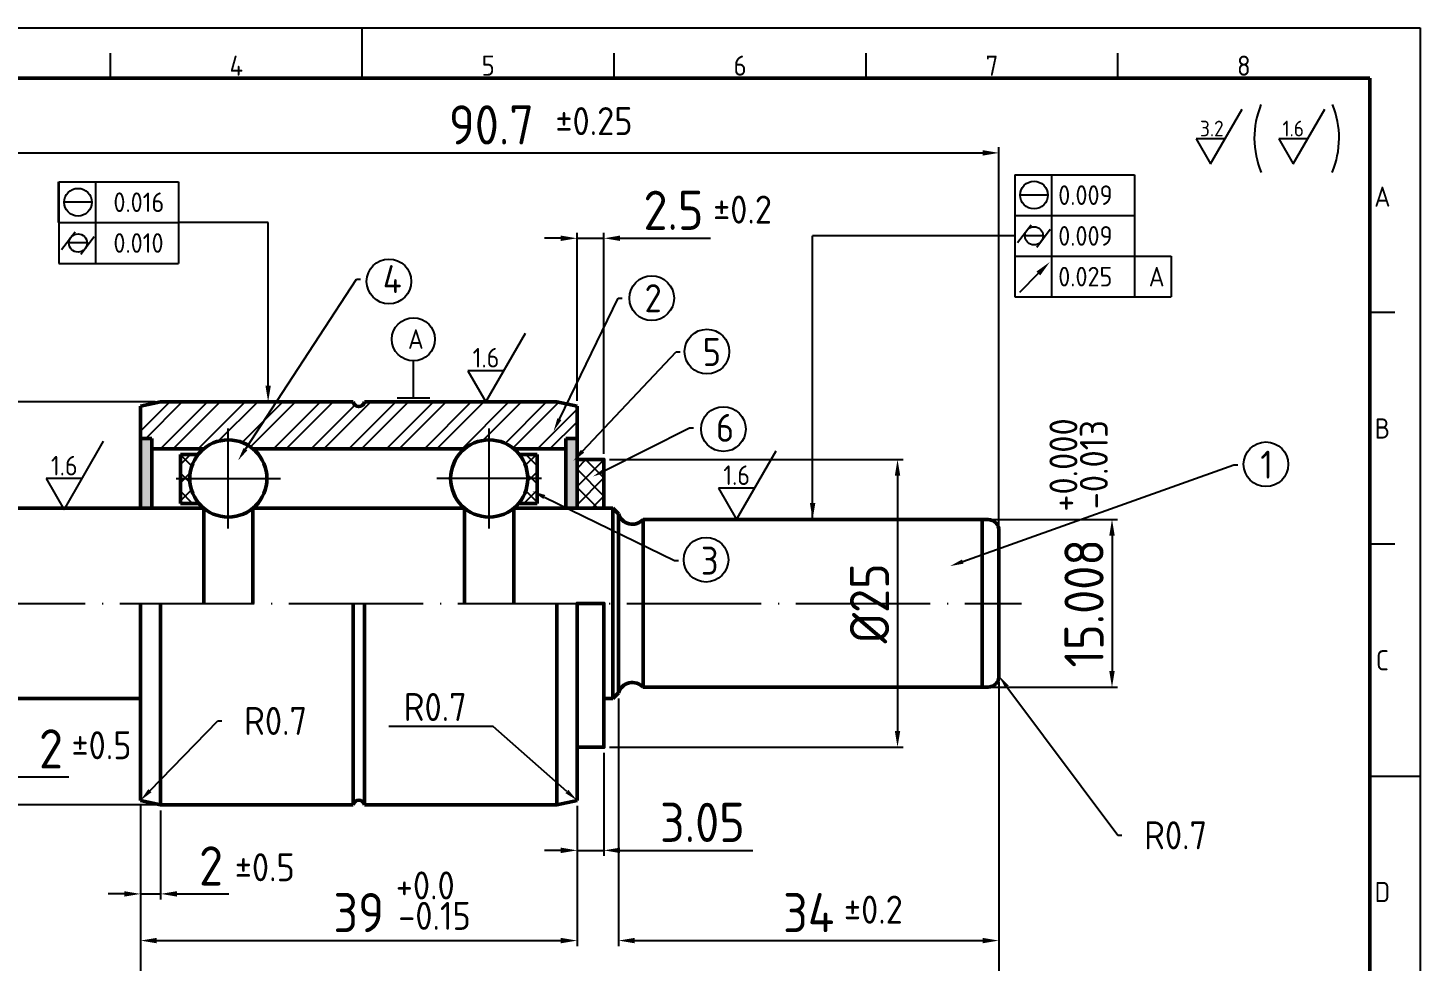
# Model space of a CAD drawing. Extents: x 8 to 197, y 6 to 139.
# Drawn here: x 73 to 197.4, y 55.9 to 139.3 of the extents above; entities that cross this region are included whole.
import ezdxf
from ezdxf import colors
from ezdxf.entities.mleader import LeaderData, LeaderLine
from ezdxf.enums import TextEntityAlignment as Align
from ezdxf.math import Vec2, Vec3

# ---------------------------------------------------------------- set-up
doc = ezdxf.new("R2010")
doc.units = 0
doc.header["$LTSCALE"] = 0.5
doc.linetypes.add('ACAD_ISO04W100', pattern=[30, 24, -3, 0, -3])
doc.layers.get('0').update_dxf_attribs({"linetype": 'CONTINUOUS'})
doc.layers.get('Defpoints').update_dxf_attribs({"linetype": 'CONTINUOUS'})
for name, color, linetype, lineweight in [('AM_0', 7, 'CONTINUOUS', 50), ('AM_5', 3, 'CONTINUOUS', 25), ('AM_7', 4, 'ACAD_ISO04W100', 25), ('AM_8', 1, 'CONTINUOUS', 25), ('AM_BOR', 7, 'CONTINUOUS', 50)]:
    doc.layers.add(name, color=color, linetype=linetype, lineweight=lineweight)
doc.styles.add('ACISOTS', font='isocp.shx', dxfattribs={"height": 1})
doc.styles.get("Standard").update_dxf_attribs({"font": 'ISOCP.SHX'})
doc.dimstyles.new('AM_ISO', dxfattribs={"dimtxt": 3.5, "dimasz": 2.5, "dimexe": 1, "dimexo": 1, "dimgap": 1.5, "dimtad": 1, "dimdsep": 46, "dimtxsty": 'Standard', "dimcen": 0, "dimclrd": 256, "dimclre": 256, "dimclrt": 2, "dimadec": 0, "dimazin": 2, "dimtp": 0.1, "dimtm": 0.1, "dimtfac": 0.71, "dimtdec": 3, "dimtmove": 0, "dimatfit": 3, "dimfxl": 1, "dimlwd": -1, "dimlwe": -1, "dimarcsym": 0})
pattern_1 = [(45, (9.83512809753131, -0.9054675271307246), (-0.8131727983645296, 0.8131727983645296), []), (135, (9.83512809753131, -0.9054675271307246), (-0.8131727983645297, -0.8131727983645295), [])]

# ---------------------------------------------------------------- blocks, each defined once
blk = doc.blocks.new('A3 ZTL')
for p, q in [((401.174168297453, 280.8219178082171), (19.56947162426601, 280.8219178082171)), ((401.174168297453, 9.784735812133079), (401.174168297453, 280.8219178082171))]:
    blk.add_line(p, q)
at = {"layer": 'AM_BOR', "color": 135, "lineweight": 25}
for p, q in [((0, 290.6066536203501), (410.9589041095861, 290.6066536203501)), ((205.4794520547931, 280.8219178082171), (205.4794520547931, 290.6066536203501)), ((410.9589041095861, 290.6066536203501), (410.9589041095861, 5.684341886080801e-14)), ((156.555772994128, 280.8219178082171), (156.555772994128, 285.7142857142836)), ((254.4031311154581, 280.8219178082171), (254.4031311154581, 285.7142857142836)), ((303.326810176123, 280.8219178082171), (303.326810176123, 285.7142857142836)), ((352.250489236788, 280.8219178082171), (352.250489236788, 285.7142857142836)), ((406.0665362035195, 235.3228962817988), (401.174168297453, 235.3228962817988)), ((406.0665362035195, 190.313111545987), (401.174168297453, 190.313111545987)), ((401.174168297453, 145.3033268101751), (410.9589041095861, 145.3033268101751))]:
    blk.add_line(p, q, dxfattribs=at)
at = {"layer": 'AM_BOR', "color": 135, "lineweight": 25, "style": 'ACISOTS'}
for s, p in [('4', (181.0176125244605, 283.2681017612505)), ('5', (229.9412915851255, 283.2681017612505)), ('6', (278.8649706457905, 283.2681017612505)), ('7', (327.7886497064555, 283.2681017612505)), ('8', (376.7123287671206, 283.2681017612505)), ('A', (403.6203522504863, 257.8277886497048)), ('B', (403.6203522504863, 212.8180039138928)), ('C', (403.6203522504863, 167.808219178081)), ('D', (403.6203522504863, 122.7984344422692))]:
    blk.add_text(s, height=3.9138943248532, dxfattribs=at).set_placement(p, align=Align.MIDDLE)
blk = doc.blocks.new('*D32')
at = {"layer": 'AM_5', "transparency": 16777216}
for p, q in [((84.39254322635463, 105.9096602215181), (45.14203938962391, 105.9096602215181)), ((45.64203938962391, 104.4596602215181), (45.6420393896239, 71.35966022151813)), ((84.39254322635463, 69.90966022151812), (45.1420393896239, 69.90966022151812))]:
    blk.add_line(p, q, dxfattribs=at)
at = {"layer": 'AM_5', "lineweight": 25, "transparency": 16777216}
for points in [[(45.40037272295724, 104.4596602215181), (45.88370605629058, 104.4596602215181), (45.64203938962391, 105.9096602215181)], [(45.40037272295724, 71.35966022151813), (45.88370605629057, 71.35966022151813), (45.6420393896239, 69.90966022151812)]]:
    blk.add_solid(points, dxfattribs=at)
at = {"layer": 'Defpoints', "color": 0, "lineweight": 25, "transparency": 16777216}
for p in [(84.89254322635463, 105.9096602215181), (45.6420393896239, 69.90966022151812), (84.89254322635463, 69.90966022151812)]:
    blk.add_point(p, dxfattribs=at)
at = {"layer": 'AM_5', "lineweight": 25, "transparency": 16777216, "insert": (43.1420393896239, 87.90966022151812), "char_height": 3.5, "attachment_point": 5, "rotation": 90}
blk.add_mtext('%%C36', dxfattribs=at)
blk = doc.blocks.new('*D33')
at = {"layer": 'AM_5', "transparency": 16777216}
for p, q in [((158.7925432263535, 95.40966022151808), (170.3930605553292, 95.40966022151807)), ((169.8930605553292, 93.95966022151806), (169.8930605553292, 81.86654943566803)), ((159.0556317005085, 80.41654943566805), (170.3930605553292, 80.41654943566803))]:
    blk.add_line(p, q, dxfattribs=at)
at = {"layer": 'AM_5', "lineweight": 25, "transparency": 16777216}
for points in [[(169.6513938886625, 93.95966022151806), (170.1347272219959, 93.95966022151806), (169.8930605553292, 95.40966022151807)], [(169.6513938886625, 81.86654943566803), (170.1347272219959, 81.86654943566803), (169.8930605553292, 80.41654943566803)]]:
    blk.add_solid(points, dxfattribs=at)
at = {"layer": 'Defpoints', "color": 0, "lineweight": 25, "transparency": 16777216}
for p in [(158.2925432263535, 95.40966022151808), (158.5556317005085, 80.41654943566805), (169.8930605553292, 80.41654943566803)]:
    blk.add_point(p, dxfattribs=at)
at = {"layer": 'AM_5', "lineweight": 25, "transparency": 16777216, "insert": (167.3930605553292, 87.91310482859308), "char_height": 3.5, "attachment_point": 5, "rotation": 90}
blk.add_mtext('15.008', dxfattribs=at)
blk = doc.blocks.new('*D34')
at = {"layer": 'AM_5', "transparency": 16777216}
for p, q in [((124.9925432263546, 100.7596602215181), (151.2312855103373, 100.7596602215181)), ((150.7312855103373, 99.3096602215181), (150.7312855103373, 76.50966022151812)), ((124.9925432263546, 75.05966022151812), (151.2312855103373, 75.05966022151812))]:
    blk.add_line(p, q, dxfattribs=at)
at = {"layer": 'AM_5', "lineweight": 25, "transparency": 16777216}
for points in [[(150.4896188436706, 99.3096602215181), (150.9729521770039, 99.3096602215181), (150.7312855103373, 100.7596602215181)], [(150.4896188436706, 76.50966022151812), (150.9729521770039, 76.50966022151812), (150.7312855103373, 75.05966022151812)]]:
    blk.add_solid(points, dxfattribs=at)
at = {"layer": 'Defpoints', "color": 0, "lineweight": 25, "transparency": 16777216}
for p in [(124.4925432263546, 100.7596602215181), (124.4925432263546, 75.05966022151812), (150.7312855103373, 75.05966022151812)]:
    blk.add_point(p, dxfattribs=at)
at = {"layer": 'AM_5', "lineweight": 25, "transparency": 16777216, "insert": (148.2309410221483, 87.90966022151812), "char_height": 3.5, "attachment_point": 5, "rotation": 90}
blk.add_mtext('%%C25', dxfattribs=at)
blk = doc.blocks.new('*D35')
at = {"layer": 'AM_5', "transparency": 16777216}
for p, q in [((69.09254322635462, 79.92309597479353), (69.09254322635462, 71.90997684438906)), ((70.59254322635468, 78.90966022151811), (70.59254322635468, 71.90997684438906)), ((67.64254322635462, 72.40997684438906), (66.19254322635462, 72.40997684438906)), ((69.09254322635462, 72.40997684438906), (70.59254322635468, 72.40997684438906)), ((72.04254322635468, 72.40997684438906), (76.69162787202396, 72.40997684438906))]:
    blk.add_line(p, q, dxfattribs=at)
at = {"layer": 'AM_5', "lineweight": 25, "transparency": 16777216}
for points in [[(67.64254322635462, 72.65164351105572), (67.64254322635462, 72.1683101777224), (69.09254322635462, 72.40997684438906)], [(72.04254322635468, 72.65164351105572), (72.04254322635468, 72.1683101777224), (70.59254322635468, 72.40997684438906)]]:
    blk.add_solid(points, dxfattribs=at)
at = {"layer": 'Defpoints', "color": 0, "lineweight": 25, "transparency": 16777216}
for p in [(69.09254322635462, 80.42309597479353), (70.59254322635468, 79.40966022151811), (70.59254322635468, 72.40997684438906)]:
    blk.add_point(p, dxfattribs=at)
at = {"layer": 'AM_5', "lineweight": 25, "transparency": 16777216, "insert": (75.09208554918932, 74.91032133257804), "char_height": 3.5, "attachment_point": 5}
blk.add_mtext('2', dxfattribs=at)
blk = doc.blocks.new('*D36')
at = {"layer": 'AM_5', "transparency": 16777216}
for p, q in [((83.09254322635462, 69.80871061427538), (83.09254322635462, 57.28450435110756)), ((122.0925432263546, 69.80871061427538), (122.0925432263546, 57.28450435110756)), ((84.54254322635462, 57.78450435110756), (120.6425432263546, 57.78450435110756))]:
    blk.add_line(p, q, dxfattribs=at)
at = {"layer": 'AM_5', "lineweight": 25, "transparency": 16777216}
for points in [[(84.54254322635462, 58.02617101777422), (84.54254322635462, 57.54283768444089), (83.09254322635462, 57.78450435110756)], [(120.6425432263546, 58.02617101777422), (120.6425432263546, 57.54283768444089), (122.0925432263546, 57.78450435110756)]]:
    blk.add_solid(points, dxfattribs=at)
at = {"layer": 'Defpoints', "color": 0, "lineweight": 25, "transparency": 16777216}
for p in [(83.09254322635462, 70.30871061427538), (122.0925432263546, 70.30871061427538), (122.0925432263546, 57.78450435110756)]:
    blk.add_point(p, dxfattribs=at)
at = {"layer": 'AM_5', "lineweight": 25, "transparency": 16777216, "insert": (102.5925432263546, 60.28450435110756), "char_height": 3.5, "attachment_point": 5}
blk.add_mtext('39', dxfattribs=at)
blk = doc.blocks.new('*D37')
at = {"layer": 'AM_5', "transparency": 16777216}
for p, q in [((124.4925432263546, 74.55966022151812), (124.4925432263546, 65.34413727745829)), ((122.0925432263546, 69.80871061427538), (122.0925432263546, 65.34413727745829)), ((120.6425432263546, 65.84413727745829), (119.1925432263546, 65.84413727745829)), ((122.0925432263546, 65.84413727745829), (124.4925432263546, 65.84413727745829)), ((125.9425432263546, 65.84413727745829), (137.7939005339691, 65.84413727745829))]:
    blk.add_line(p, q, dxfattribs=at)
at = {"layer": 'AM_5', "lineweight": 25, "transparency": 16777216}
for points in [[(120.6425432263546, 66.08580394412495), (120.6425432263546, 65.60247061079163), (122.0925432263546, 65.84413727745829)], [(125.9425432263546, 66.08580394412495), (125.9425432263546, 65.60247061079163), (124.4925432263546, 65.84413727745829)]]:
    blk.add_solid(points, dxfattribs=at)
at = {"layer": 'Defpoints', "color": 0, "lineweight": 25, "transparency": 16777216}
for p in [(124.4925432263546, 75.05966022151812), (122.0925432263546, 70.30871061427538), (122.0925432263546, 65.84413727745829)]:
    blk.add_point(p, dxfattribs=at)
at = {"layer": 'AM_5', "lineweight": 25, "transparency": 16777216, "insert": (133.2964131605538, 68.34413727745829), "char_height": 3.5, "attachment_point": 5}
blk.add_mtext('3.05', dxfattribs=at)
blk = doc.blocks.new('*D38')
at = {"layer": 'AM_5', "transparency": 16777216}
for p, q in [((159.7925432263546, 80.92309597479353), (159.7925432263546, 57.28450435110756)), ((125.7925432263546, 79.4096602215181), (125.7925432263546, 57.28450435110756)), ((127.2425432263546, 57.78450435110756), (158.3425432263546, 57.78450435110756))]:
    blk.add_line(p, q, dxfattribs=at)
at = {"layer": 'AM_5', "lineweight": 25, "transparency": 16777216}
for points in [[(127.2425432263546, 58.02617101777422), (127.2425432263546, 57.54283768444089), (125.7925432263546, 57.78450435110756)], [(158.3425432263546, 58.02617101777422), (158.3425432263546, 57.54283768444089), (159.7925432263546, 57.78450435110756)]]:
    blk.add_solid(points, dxfattribs=at)
at = {"layer": 'Defpoints', "color": 0, "lineweight": 25, "transparency": 16777216}
for p in [(159.7925432263546, 81.42309597479353), (125.7925432263546, 79.9096602215181), (159.7925432263546, 57.78450435110756)]:
    blk.add_point(p, dxfattribs=at)
at = {"layer": 'AM_5', "lineweight": 25, "transparency": 16777216, "insert": (142.7925432263546, 60.28450435110756), "char_height": 3.5, "attachment_point": 5}
blk.add_mtext('34', dxfattribs=at)
blk = doc.blocks.new('*D39')
at = {"layer": 'AM_5', "transparency": 16777216}
for p, q in [((159.7925432263546, 80.92309597479353), (159.7925432263546, 49.16300683408826)), ((83.09254322635462, 69.30871061427538), (83.09254322635462, 49.16300683408826)), ((158.3425432263546, 49.66300683408826), (84.54254322635462, 49.66300683408826))]:
    blk.add_line(p, q, dxfattribs=at)
at = {"layer": 'AM_5', "lineweight": 25, "transparency": 16777216}
for points in [[(84.54254322635462, 49.90467350075493), (84.54254322635462, 49.4213401674216), (83.09254322635462, 49.66300683408826)], [(158.3425432263546, 49.90467350075493), (158.3425432263546, 49.4213401674216), (159.7925432263546, 49.66300683408826)]]:
    blk.add_solid(points, dxfattribs=at)
at = {"layer": 'Defpoints', "color": 0, "lineweight": 25, "transparency": 16777216}
for p in [(159.7925432263546, 81.42309597479353), (83.09254322635462, 69.80871061427538), (83.09254322635462, 49.66300683408826)]:
    blk.add_point(p, dxfattribs=at)
at = {"layer": 'AM_5', "lineweight": 25, "transparency": 16777216, "insert": (121.4425432263546, 52.16300683408826), "char_height": 3.5, "attachment_point": 5}
blk.add_mtext('76', dxfattribs=at)
blk = doc.blocks.new('*D40')
at = {"layer": 'AM_5', "transparency": 16777216}
for p, q in [((69.09254322635462, 95.89622446824269), (69.09254322635462, 128.6474716719499)), ((70.54254322635462, 128.1474716719499), (158.3425432263547, 128.1474716719499)), ((159.7925432263547, 94.89622446824262), (159.7925432263547, 128.6474716719499))]:
    blk.add_line(p, q, dxfattribs=at)
at = {"layer": 'AM_5', "lineweight": 25, "transparency": 16777216}
for points in [[(70.54254322635462, 128.3891383386165), (70.54254322635462, 127.9058050052832), (69.09254322635462, 128.1474716719499)], [(158.3425432263547, 128.3891383386165), (158.3425432263547, 127.9058050052832), (159.7925432263547, 128.1474716719499)]]:
    blk.add_solid(points, dxfattribs=at)
at = {"layer": 'Defpoints', "color": 0, "lineweight": 25, "transparency": 16777216}
for p in [(159.7925432263547, 128.1474716719499), (69.09254322635462, 95.39622446824269), (159.7925432263547, 94.39622446824262)]:
    blk.add_point(p, dxfattribs=at)
at = {"layer": 'AM_5', "lineweight": 25, "transparency": 16777216, "insert": (114.4425432263546, 130.6474716719499), "char_height": 3.5, "attachment_point": 5}
blk.add_mtext('90.7', dxfattribs=at)
blk = doc.blocks.new('*D41')
at = {"layer": 'AM_5', "transparency": 16777216}
for p, q in [((83.09254322635462, 69.80871061427538), (83.09254322635462, 61.45380800205862)), ((84.89254322635463, 69.40966022151812), (84.89254322635463, 61.45380800205862)), ((81.64254322635462, 61.95380800205862), (80.19254322635462, 61.95380800205862)), ((83.09254322635462, 61.95380800205862), (84.89254322635463, 61.95380800205862)), ((86.34254322635464, 61.95380800205862), (90.99162787202391, 61.95380800205862))]:
    blk.add_line(p, q, dxfattribs=at)
at = {"layer": 'AM_5', "lineweight": 25, "transparency": 16777216}
for points in [[(81.64254322635462, 62.19547466872529), (81.64254322635462, 61.71214133539196), (83.09254322635462, 61.95380800205862)], [(86.34254322635464, 62.19547466872529), (86.34254322635464, 61.71214133539196), (84.89254322635463, 61.95380800205862)]]:
    blk.add_solid(points, dxfattribs=at)
at = {"layer": 'Defpoints', "color": 0, "lineweight": 25, "transparency": 16777216}
for p in [(83.09254322635462, 70.30871061427538), (84.89254322635463, 69.90966022151812), (84.89254322635463, 61.95380800205862)]:
    blk.add_point(p, dxfattribs=at)
at = {"layer": 'AM_5', "lineweight": 25, "transparency": 16777216, "insert": (89.39208554918928, 64.4541524902476), "char_height": 3.5, "attachment_point": 5}
blk.add_mtext('2', dxfattribs=at)
blk = doc.blocks.new('*D42')
at = {"layer": 'AM_5', "transparency": 16777216}
for p, q in [((122.0925432263546, 106.0106098287608), (122.0925432263546, 121.0206601824066)), ((124.4925432263546, 101.2596602215181), (124.4925432263546, 121.0206601824066)), ((120.6425432263546, 120.5206601824066), (119.1925432263546, 120.5206601824066)), ((122.0925432263546, 120.5206601824066), (124.4925432263546, 120.5206601824066)), ((125.9425432263546, 120.5206601824066), (134.0263959259411, 120.5206601824066))]:
    blk.add_line(p, q, dxfattribs=at)
at = {"layer": 'AM_5', "lineweight": 25, "transparency": 16777216}
for points in [[(120.6425432263546, 120.7623268490733), (120.6425432263546, 120.27899351574), (122.0925432263546, 120.5206601824066)], [(125.9425432263546, 120.7623268490733), (125.9425432263546, 120.27899351574), (124.4925432263546, 120.5206601824066)]]:
    blk.add_solid(points, dxfattribs=at)
at = {"layer": 'Defpoints', "color": 0, "lineweight": 25, "transparency": 16777216}
for p in [(124.4925432263546, 120.5206601824066), (122.0925432263546, 105.5106098287608), (124.4925432263546, 100.7596602215181)]:
    blk.add_point(p, dxfattribs=at)
at = {"layer": 'AM_5', "lineweight": 25, "transparency": 16777216, "insert": (130.7094695761479, 123.0210046705956), "char_height": 3.5, "attachment_point": 5}
blk.add_mtext('2.5', dxfattribs=at)

msp = doc.modelspace()

# ---------------------------------------------------------------- hatches: boundary and pattern name
at = {"layer": 'AM_5', "lineweight": 25}
h = msp.add_hatch(dxfattribs=at)
h.set_pattern_fill('ANSI32', color=1, scale=0.25)
h.set_pattern_definition([(45, (0, 0), (-1.683798022700466, 1.683798022700467), []), (45, (1.1225325, 0), (-1.683798022700466, 1.683798022700467), [])])
h.paths.add_polyline_path([(95.22714255867892, 105.9096602215181), (84.89254322635463, 105.9096602215181), (83.09254322635462, 105.5106098287608), (83.09254322635462, 102.6380364646881), (84.09254322635462, 102.6380364646881), (84.09254322635462, 101.7177258259185), (88.74018047684088, 101.7177258259184, -0.3166415160968971), (92.69438765692557, 102.027608079246)])
h.paths.add_polyline_path([(122.0925432263546, 105.5106098287608), (120.2925432263546, 105.9096602215181), (107.5925432263546, 105.9096602215181), (103.0925432263546, 105.9096602215181, -0.8343848450427531), (102.0925432263546, 105.9096602215181), (95.22714255867892, 105.9096602215181), (92.69438765692557, 102.027608079246, -0.03912388869399768), (93.1346534958016, 101.7177258259184), (100.5298973002233, 101.7177258259185), (112.0504329569077, 101.7177258259185, -0.3602279983664717), (116.4449059758684, 101.7177258259185), (121.0925432263546, 101.7177258259185), (121.0925432263546, 102.6380364646881), (122.0925432263546, 102.6380364646881)])
at = {"layer": 'AM_8'}
for points in [[(83.09254322635462, 102.6380364646881), (83.09254322635462, 96.40966022151811), (84.09254322635462, 96.40966022151812), (84.09254322635462, 102.6380364646881)], [(122.092543226355, 102.6380364646881), (122.092543226355, 96.40966022151811), (121.092543226355, 96.40966022151812), (121.092543226355, 102.6380364646881)]]:
    msp.add_hatch(color=256, dxfattribs=at).paths.add_polyline_path(points)
h = msp.add_hatch(dxfattribs=at)
h.set_pattern_fill('_U', color=256, scale=1.15, angle=45, style=0, double=1, pattern_type=0)
h.set_pattern_definition(pattern_1)
edge = h.paths.add_edge_path()
edge.add_line((86.66053946745336, 96.827979634531), (86.66053946745336, 101.214603442074))
edge.add_line((86.66053946745336, 101.214603442074), (88.24570326343823, 101.214603442074))
edge.add_arc((90.93741698632124, 99.06369302371829), 3.445538911948003, 501.372142235902, 580.4566020641413)
edge.add_line((88.31571447933146, 96.827979634531), (86.66053946745336, 96.827979634531))
h = msp.add_hatch(dxfattribs=at)
h.set_pattern_fill('_U', color=256, scale=1.15, angle=45, style=0, double=1, pattern_type=0)
h.set_pattern_definition(pattern_1)
edge = h.paths.add_edge_path()
edge.add_line((118.5245469852559, 96.827979634531), (118.5245469852559, 101.214603442074))
edge.add_line((118.5245469852559, 101.214603442074), (116.939383189271, 101.214603442074))
edge.add_arc((114.247669466388, 99.06369302371829), 3.445538911948003, -40.45660206414129, 38.627857764097996, ccw=False)
edge.add_line((116.8693719733778, 96.827979634531), (118.5245469852559, 96.827979634531))
h = msp.add_hatch(dxfattribs=at)
h.set_pattern_fill('_U', color=256, scale=1.15, angle=45, style=0, double=1, pattern_type=0)
h.set_pattern_definition([(45, (3.334435949559293, -0.9054675271307246), (-0.8131727983645296, 0.8131727983645296), []), (135, (3.334435949559293, -0.9054675271307246), (-0.8131727983645297, -0.8131727983645295), [])])
h.paths.add_polyline_path([(122.0925432263546, 100.7596602215181), (122.0925432263546, 96.40966022151814), (124.4925432263546, 96.40966022151814), (124.4925432263546, 100.7596602215181)])

# ---------------------------------------------------------------- linework, layer by layer
at = {"layer": 'AM_0'}
for p, q in [((84.89254322635463, 105.9096602215181), (83.09254322635462, 105.5106098287608)), ((84.89254322635463, 105.9096602215181), (102.0925432263546, 105.9096602215181)), ((103.0925432263546, 105.9096602215181), (107.5925432263546, 105.9096602215181)), ((107.5925432263546, 105.9096602215181), (120.2925432263546, 105.9096602215181)), ((120.2925432263546, 105.9096602215181), (122.0925432263546, 105.5106098287608)), ((83.09254322635462, 96.40966022151811), (83.09254322635462, 105.5106098287608)), ((122.0925432263546, 105.5106098287608), (122.0925432263546, 96.40966022151814)), ((83.09254322635462, 102.6380364646881), (84.09254322635462, 102.6380364646881)), ((84.09254322635462, 102.6380364646881), (84.09254322635462, 96.40966022151812)), ((122.0925432263546, 102.6380364646881), (121.0925432263546, 102.6380364646881)), ((121.0925432263546, 102.6380364646881), (121.0925432263546, 96.40966022151815)), ((84.09254322635462, 101.7177258259185), (88.74018047684089, 101.7177258259184)), ((88.24570326343823, 101.214603442074), (86.66053946745336, 101.214603442074)), ((86.66053946745336, 101.214603442074), (86.66053946745336, 96.827979634531)), ((93.13465349580159, 101.7177258259184), (100.5298973002233, 101.7177258259185)), ((100.5298973002233, 101.7177258259185), (112.0504329569077, 101.7177258259185)), ((116.4449059758683, 101.7177258259185), (121.0925432263546, 101.7177258259185)), ((116.939383189271, 101.214603442074), (118.5245469852559, 101.214603442074)), ((118.5245469852559, 101.214603442074), (118.5245469852559, 96.827979634531)), ((70.59254322635465, 96.4096602215181), (88.74018047684095, 96.4096602215181)), ((86.66053946745336, 96.827979634531), (88.31571447933146, 96.827979634531)), ((88.74018047684092, 96.40966022151815), (88.74018047684092, 87.90966022151811)), ((93.13465349580154, 96.40966022151814), (93.13465349580154, 87.90966022151811)), ((93.13465349580154, 96.40966022151811), (112.0504329569077, 96.40966022151814)), ((112.0504329569077, 96.40966022151814), (112.0504329569077, 87.90966022151811)), ((116.4449059758683, 96.40966022151815), (125.2925432263546, 96.40966022151814)), ((116.4449059758683, 96.40966022151815), (116.4449059758683, 87.90966022151811)), ((118.5245469852559, 96.827979634531), (116.8693719733778, 96.827979634531)), ((125.2925432263546, 96.40966022151814), (125.7925432263546, 95.90966022151814)), ((125.2925432263546, 96.40966022151814), (125.2925432263546, 79.40966022151811)), ((125.7925432263546, 79.90966022151808), (125.7925432263546, 95.90966022151814)), ((127.9925432263546, 95.40966022151812), (158.2925432263545, 95.40966022151808)), ((127.9925432263546, 95.40966022151812), (127.9925432263546, 80.40966022151811)), ((158.2925432263545, 95.40966022151808), (158.2925432263545, 80.40966022151808)), ((158.2925432263546, 95.40966022151805), (158.8187201746625, 95.39588179321818)), ((159.7925432263547, 94.39622446824262), (159.7925432263546, 81.42309597479353)), ((83.09254322635462, 70.30871061427538), (83.09254322635462, 87.90966022151811)), ((84.89254322635472, 87.90966022151811), (84.89254322635477, 69.9096602215181)), ((102.0925432263546, 69.90966022151834), (102.0925432263546, 87.90966022151834)), ((103.0925432263546, 69.90966022151834), (103.0925432263546, 87.90966022151834)), ((120.2925432263546, 87.90966022151811), (120.2925432263546, 69.9096602215181)), ((122.0925432263546, 87.90966022151811), (122.0925432263546, 70.30871061427538)), ((125.2925432263546, 79.40966022151811), (125.7925432263546, 79.90966022151808)), ((158.2925432263545, 80.40966022151811), (127.9925432263546, 80.40966022151811)), ((158.2925432263545, 80.40966022151811), (158.8187201746624, 80.42343864981798)), ((83.09254322635465, 79.40966022151811), (70.59254322635465, 79.40966022151811)), ((125.2925432263546, 79.40966022151811), (124.4925432263546, 79.40966022151811)), ((84.89254322635463, 69.90966022151812), (83.09254322635462, 70.30871061427538)), ((102.0925432263546, 69.90966022151814), (84.89254322635463, 69.90966022151812)), ((107.5548534155709, 69.90966022151811), (103.0925432263546, 69.90966022151814)), ((120.2925432263546, 69.9096602215181), (107.5548534155709, 69.90966022151811)), ((120.2925432263546, 69.90966022151812), (122.0925432263546, 70.30871061427538))]:
    msp.add_line(p, q, dxfattribs=at)
for points in [[(122.0925432263546, 96.40966022151814), (124.4925432263546, 96.40966022151814), (124.4925432263546, 100.7596602215181), (122.0925432263546, 100.7596602215181)], [(122.0925432263546, 75.05966022151812), (124.4925432263546, 75.05966022151812), (124.4925432263546, 87.90966022151811), (122.0925432263546, 87.90966022151811)]]:
    msp.add_lwpolyline(points, close=True, dxfattribs=at)
for centre in [(90.93741698632124, 99.0636930237183), (114.247669466388, 99.0636930237183)]:
    msp.add_circle(centre, 3.445538911947998, dxfattribs=at)
for centre, radius, start, end in [((102.5925432263546, 106.0006859430925), 0.508218144095757, 190.3177831507389, 349.6822168492612), ((127.0295452877561, 96.26246929168481), 1.286331349187884, 195.9188385476557, 318.4726293217681), ((158.7925432263547, 94.39622446824264), 1, 359.9999999999992, 88.49999999999972), ((158.7925432263546, 81.42309597479353), 1, 271.4999999999994, 0), ((127.0295452877561, 79.55685115135141), 1.286331349187867, 41.5273706782319, 164.0811614523444), ((102.5925432263546, 69.81863449994373), 0.508218144095757, 10.31778315073804, 169.6822168492604)]:
    msp.add_arc(centre, radius, start, end, dxfattribs=at)
at = {"layer": 'AM_5', "lineweight": 25}
for p, q in [((178.6960433860444, 127.1659832442466), (181.5239511925567, 132.0640632442466)), ((186.0723612511302, 127.1659832442466), (188.9002690576425, 132.0640632442466)), ((179.9814560253682, 129.3923832442466), (177.4106307467206, 129.3923832442466)), ((177.4106307467206, 129.3923832442466), (178.6960433860444, 127.1659832442466)), ((187.357773890454, 129.3923832442466), (184.7869486118065, 129.3923832442466)), ((184.7869486118065, 129.3923832442466), (186.0723612511302, 127.1659832442466)), ((161.2252140632278, 126.1970618970325), (161.2138569735571, 115.2770618970324)), ((161.2252140632278, 126.1970618970325), (171.9086140632278, 126.1970618970325)), ((164.5098045833587, 115.2770618970324), (164.5098045833587, 126.1970618970325)), ((171.9086140632278, 126.1970618970325), (171.9086140632278, 122.5570618970324)), ((75.80690916953606, 125.5618983172978), (79.09149968966696, 125.5618983172978)), ((75.80690916953606, 125.5618983172978), (75.80690916953606, 121.9218983172978)), ((75.80690916953606, 125.5618983172978), (86.49030916953606, 125.5618983172978)), ((75.80690916953606, 125.5618983172978), (75.80690916953606, 118.2818983172977)), ((79.09149968966696, 118.2818983172977), (79.09149968966696, 125.5618983172978)), ((86.49030916953606, 125.5618983172978), (86.49030916953606, 121.9218983172978)), ((86.49030916953606, 125.5618983172978), (86.49030916953606, 121.9218983172978)), ((78.74280786578271, 123.7416902002861), (76.27040885033765, 123.7416902002861)), ((164.1611127594744, 124.3768537800208), (161.6887137440294, 124.3768537800208)), ((75.80690916953606, 121.9218983172978), (86.49030916953606, 121.9218983172978)), ((86.49030916953606, 121.9218983172978), (86.49030916953606, 118.2818983172977)), ((94.49304011972404, 121.9218983172978), (86.49030916953606, 121.9218983172978)), ((86.49030916953606, 121.9218983172978), (86.49030916953606, 118.2818983172977)), ((161.2252140632278, 122.5570618970324), (171.9086140632278, 122.5570618970324)), ((171.9086140632278, 122.5570618970324), (171.9086140632278, 115.2770618970324)), ((76.04565382324571, 119.5179575721549), (77.25371352834608, 121.0902449454402)), ((77.75929926470414, 119.0998023694669), (78.94989957530495, 120.6853517176983)), ((161.2195355183924, 120.7370618970324), (143.1425432263546, 120.7370618970324)), ((161.4639587169374, 120.1531211518896), (162.6720184220378, 121.7254085251749)), ((163.6593071199752, 120.7368537800207), (162.1785623356265, 120.7368537800207)), ((163.1776041583959, 119.7349659492016), (164.3682044689967, 121.320515297433)), ((78.24100222628343, 120.1016902002861), (76.76025744193473, 120.1016902002861)), ((75.80690916953606, 118.2818983172977), (86.49030916953606, 118.2818983172977)), ((161.2252140632278, 118.9170618970324), (175.1903363891055, 118.9170618970324)), ((175.1903363891055, 118.9170618970324), (175.1903363891055, 115.2770618970324)), ((161.2252140632278, 115.2770618970324), (175.1903363891055, 115.2770618970324)), ((113.9425432263546, 105.9096602215181), (117.477427984495, 112.0322602215181)), ((107.476783301155, 106.2772354467687), (107.476783301155, 109.5719463942502)), ((115.5493090255093, 108.6926602215181), (112.3357774271999, 108.6926602215181)), ((112.3357774271999, 108.6926602215181), (113.9425432263546, 105.9096602215181)), ((106.0196321412987, 106.2772354467687), (108.9339344610113, 106.2772354467687)), ((76.25947462298441, 96.26596393566045), (79.79435938112479, 102.3885639356604)), ((136.3367285450005, 95.4096602215181), (139.8716133031409, 101.532260221518)), ((77.86624042213913, 99.04896393566042), (74.6527088238297, 99.04896393566042)), ((74.6527088238297, 99.04896393566042), (76.25947462298441, 96.26596393566044)), ((137.9434943441553, 98.19266022151807), (134.7299627458458, 98.19266022151807)), ((134.7299627458458, 98.19266022151807), (136.3367285450005, 95.40966022151808))]:
    msp.add_line(p, q, dxfattribs=at)
at = {"layer": 'AM_5', "color": 0, "linetype": 'Continuous', "lineweight": 35}
msp.add_line((75.80690916953606, 121.9218983172978), (75.80690916953606, 125.5618983172978), dxfattribs=at)
at = {"layer": 'AM_5'}
for p, q in [((94.49304011972404, 107.3596602215181), (94.49304011972404, 121.9218983172978)), ((143.1425432263546, 95.36984944397432), (143.1425432263546, 120.7370618970324)), ((163.3059948194517, 117.3691997429269), (161.6176504783859, 115.6808554018611))]:
    msp.add_line(p, q, dxfattribs=at)
at = {"layer": 'AM_5', "lineweight": 25}
for centre, radius in [((77.50660835806016, 123.7416902002861), 1.23619950772254), ((162.9249132517519, 124.3768537800208), 1.23619950772254), ((77.50660835806016, 120.1016902002861), 0.8117731456116188), ((162.9249132517519, 120.7368537800207), 0.8117731456116188), ((105.2877626622295, 116.6626919119198), 1.995398731426474), ((128.7731512524015, 115.1698008586985), 1.995398731426474), ((107.476783301155, 111.4972354467687), 1.925289052518565), ((133.6970894598144, 110.4009137524355), 1.995398731426474), ((135.1742705801367, 103.474672889488), 1.995398731426474), ((183.6483823977521, 100.3345051716547), 1.995398731426474), ((133.6212129274049, 91.80409972171265), 1.995398731426474)]:
    msp.add_circle(centre, radius, dxfattribs=at)
for centre, start, end in [((190.4578275524148, 129.4646479267778), 157.6018686384349, 202.9314501873766), ((182.3344360970326, 129.4646479267778), 337.0685498126237, 22.39813136156498)]:
    msp.add_arc(centre, 7.849335159521944, start, end, dxfattribs=at)
for points in [[(163.1351106806649, 117.5400838817136), (163.4768789582384, 117.1983156041401), (164.3312996521721, 118.3945045756474)], [(94.25137345305737, 107.3596602215181), (94.73470678639072, 107.3596602215181), (94.49304011972404, 105.9096602215181)], [(142.9008765596879, 96.8596602215181), (143.3842098930213, 96.8596602215181), (143.1425432263546, 95.4096602215181)]]:
    msp.add_solid(points, dxfattribs=at)
at = {"layer": 'AM_7'}
for p, q in [((90.93741698632124, 94.59844477689025), (90.93741698632124, 103.5289412705464)), ((114.247669466388, 94.59844477689025), (114.247669466388, 103.5289412705464)), ((86.27004824361333, 99.0636930237183), (95.60478572902915, 99.0636930237183)), ((118.9150382090959, 99.0636930237183), (109.5803007236801, 99.0636930237183)), ((66.15796197879453, 87.90966022151811), (161.7993242218529, 87.90966022151811))]:
    msp.add_line(p, q, dxfattribs=at)

# ---------------------------------------------------------------- block references
at = {"layer": 'AM_0', "lineweight": 0, "xscale": 0.46, "yscale": 0.46, "zscale": 0.46}
msp.add_blockref('A3 ZTL', (8.38437222223751, 5.637839441518153), dxfattribs=at)

# ---------------------------------------------------------------- texts
at = {"layer": 'AM_5', "attachment_point": 1}
for s, insert, char_height in [('%%P0.25', (120.1584416025984, 132.2367484656974), 2.5), ('3.2', (177.7563078477225, 131.0225542291044), 1.4), ('1.6', (185.1326257128083, 131.0225542291044), 1.4), (' 0.016', (79.66943272850256, 124.6134535044577), 1.75), ('0.009', (165.0877376221943, 125.2486170841923), 1.75), ('%%P0.2', (134.2498818637735, 124.3312360256916), 2.5), (' 0.010', (79.66943272850256, 120.9734535044576), 1.75), ('0.009', (165.0877376221943, 121.6086170841923), 1.75), ('0.025', (165.0877376221943, 117.9686170841923), 1.75), ('A', (173.1767619297372, 117.9686170841923), 1.75), ('A', (106.9834498557343, 112.3858382310961), 1.75), ('1.6', (112.7678738034522, 110.7303739525904), 1.75), ('1.6', (75.08480520008197, 101.0866776667327), 1.75), ('1.6', (135.1620591220981, 100.2303739525903), 1.75), ('%%P0.5', (76.92417546086176, 76.48338213731182), 2.5), ('%%P0.5', (91.51172986041183, 65.5862242587724), 2.5), ('+0.0', (105.8993841683728, 63.95977678693362), 2.5), ('-0.15', (106.1156588601324, 61.24358112397613), 2.5), ('%%P0.2', (145.9410159346496, 61.79849196588168), 2.5)]:
    msp.add_mtext_dynamic_manual_height_columns(s, width=5.488309595672263, gutter_width=10, heights=[0], dxfattribs=dict(at, insert=insert, char_height=char_height))
at = {"layer": 'AM_5', "char_height": 2.5, "attachment_point": 1, "rotation": 90}
for s, insert in [('+0.000', (164.3037073970075, 96.09621878071398)), ('-0.013', (167.019903059965, 96.3124934724736))]:
    msp.add_mtext_dynamic_manual_height_columns(s, width=5.488309595672263, gutter_width=10, heights=[0], dxfattribs=dict(at, insert=insert))

# ---------------------------------------------------------------- dimensions: what is measured, and where the dimension line sits
at = {"layer": 'AM_5', "lineweight": 25}
for base, p1, p2, text, picture, middle in [((159.7925432263547, 128.1474716719499), (69.09254322635462, 95.39622446824269), (159.7925432263547, 94.39622446824262), '90.7', '*D40', (114.4425432263546, 130.6474716719499)), ((124.4925432263546, 120.5206601824066), (122.0925432263546, 105.5106098287608), (124.4925432263546, 100.7596602215181), '2.5', '*D42', (130.7094695761479, 123.0210046705956)), ((83.09254322635462, 49.66300683408826), (159.7925432263546, 81.42309597479353), (83.09254322635462, 69.80871061427538), '76', '*D39', (121.4425432263546, 52.16300683408826)), ((159.7925432263546, 57.78450435110756), (125.7925432263546, 79.9096602215181), (159.7925432263546, 81.42309597479353), '34', '*D38', (142.7925432263546, 60.28450435110756)), ((70.59254322635468, 72.40997684438906), (69.09254322635462, 80.42309597479353), (70.59254322635468, 79.40966022151811), '2', '*D35', (75.09208554918932, 74.91032133257804)), ((84.89254322635463, 61.95380800205862), (83.09254322635462, 70.30871061427538), (84.89254322635463, 69.90966022151812), '2', '*D41', (89.39208554918928, 64.4541524902476)), ((122.0925432263546, 57.78450435110756), (83.09254322635462, 70.30871061427538), (122.0925432263546, 70.30871061427538), '39', '*D36', (102.5925432263546, 60.28450435110756))]:
    dim = msp.add_linear_dim(base=base, p1=p1, p2=p2, text=text, dimstyle='AM_ISO', override={"dimscale": 0.5, "dimtxt": 7, "dimasz": 2.9, "dimdec": 0, "dimlfac": 0.4, "dimclrt": 256, "dimadec": 2, "dimtp": 0, "dimtm": 0.3, "dimtdec": 0}, dxfattribs=at)
    dim.commit()
    dim.dimension.update_dxf_attribs({"geometry": picture, "text_midpoint": middle})
for base, p1, p2, text, picture, middle in [((45.6420393896239, 69.90966022151812), (84.89254322635463, 105.9096602215181), (84.89254322635463, 69.90966022151812), '%%C36', '*D32', (43.1420393896239, 87.90966022151812)), ((150.7312855103373, 75.05966022151812), (124.4925432263546, 100.7596602215181), (124.4925432263546, 75.05966022151812), '%%C25', '*D34', (148.2309410221483, 87.90966022151812)), ((169.8930605553292, 80.41654943566803), (158.2925432263535, 95.40966022151808), (158.5556317005085, 80.41654943566805), '15.008', '*D33', (167.3930605553292, 87.91310482859308))]:
    dim = msp.add_linear_dim(base=base, p1=p1, p2=p2, angle=90, text=text, dimstyle='AM_ISO', override={"dimscale": 0.5, "dimtxt": 7, "dimasz": 2.9, "dimdec": 0, "dimlfac": 0.4, "dimclrt": 256, "dimadec": 2, "dimtp": 0, "dimtm": 0.3, "dimtdec": 0}, dxfattribs=at)
    dim.commit()
    dim.dimension.update_dxf_attribs({"geometry": picture, "text_midpoint": middle})
dim = msp.add_linear_dim(base=(122.0925432263546, 65.84413727745829), p1=(124.4925432263546, 75.05966022151812), p2=(122.0925432263546, 70.30871061427538), text='3.05', dimstyle='AM_ISO', override={"dimscale": 0.5, "dimtxt": 7, "dimasz": 2.9, "dimdec": 0, "dimlfac": 0.4, "dimclrt": 256, "dimadec": 2, "dimtp": 0, "dimtm": 0.3, "dimtdec": 0}, dxfattribs=at)
dim.commit()
dim.dimension.update_dxf_attribs({"geometry": '*D37', "text_midpoint": (133.2964131605538, 65.84413727745829), "dimtype": 160})

# ---------------------------------------------------------------- leaders
ml = msp.add_multileader_mtext('Standard', dxfattribs=at)
ml.set_content('4', color=256)
ml.set_leader_properties()
ml.build(insert=Vec2(0, 0))
ml.multileader.update_dxf_attribs({"text_right_attachment_type": 6, "dogleg_length": 0.36, "arrow_head_size": 1.2})
ctx = ml.context
ctx.base_point, ctx.char_height, ctx.arrow_head_size, ctx.plane_origin = Vec3(102.7405512288096, 116.8739684667431), 2.5, 1.2, Vec3(91.81181014690713, 100.674847134586)
ctx.right_attachment = 6
notes = []
notes.append((ctx, [(0, (1, 1, 0), (102.3805512288096, 116.8739684667431), (1, 0), 0.36, [(0, [(91.81181014690713, 100.674847134586)], 0, [])])]))
ctx.mtext.insert, ctx.mtext.flow_direction = Vec3(104.7405512288096, 118.1239684667431), 5
ml = msp.add_multileader_mtext('Standard', dxfattribs=at)
ml.set_content('2', color=256)
ml.set_leader_properties()
ml.build(insert=Vec2(0, 0))
ml.multileader.update_dxf_attribs({"text_right_attachment_type": 6, "dogleg_length": 0.36, "arrow_head_size": 1.2})
ctx = ml.context
ctx.base_point, ctx.char_height, ctx.arrow_head_size, ctx.plane_origin = Vec3(126.1292520746151, 115.1687950350588), 2.5, 1.2, Vec3(119.9948277940059, 103.2848697060354)
ctx.right_attachment = 6
notes.append((ctx, [(0, (1, 1, 0), (125.7692520746151, 115.1687950350588), (1, 0), 0.36, [(0, [(119.9948277940059, 103.2848697060354)], 0, [])])]))
ctx.mtext.insert, ctx.mtext.flow_direction = Vec3(128.1292520746151, 116.4187950350588), 5
ml = msp.add_multileader_mtext('Standard', dxfattribs=at)
ml.set_content('5', color=256)
ml.set_leader_properties()
ml.build(insert=Vec2(0, 0))
ml.multileader.update_dxf_attribs({"text_right_attachment_type": 6, "dogleg_length": 0.36, "arrow_head_size": 1.2})
ctx = ml.context
ctx.base_point, ctx.char_height, ctx.arrow_head_size, ctx.plane_origin = Vec3(131.3183247850702, 110.36205959651), 2.5, 1.2, Vec3(121.7632889890934, 99.81250593780771)
ctx.right_attachment = 6
notes.append((ctx, [(0, (1, 1, 0), (130.9583247850701, 110.36205959651), (1, 0), 0.36, [(0, [(121.7632889890934, 100.6274103687433)], 0, [])])]))
ctx.mtext.insert, ctx.mtext.flow_direction = Vec3(133.3183247850702, 111.61205959651), 5
ml = msp.add_multileader_mtext('Standard', dxfattribs=at)
ml.set_content('6', color=256)
ml.set_leader_properties()
ml.build(insert=Vec2(0, 0))
ml.multileader.update_dxf_attribs({"text_right_attachment_type": 6, "dogleg_length": 0.36, "arrow_head_size": 1.2})
ctx = ml.context
ctx.base_point, ctx.char_height, ctx.arrow_head_size, ctx.plane_origin = Vec3(132.5041548916909, 103.5882178863457), 2.5, 1.2, Vec3(123.5083259488993, 99.2356620406905)
ctx.right_attachment = 6
notes.append((ctx, [(0, (1, 1, 0), (132.1441548916909, 103.5882178863457), (1, 0), 0.36, [(0, [(123.5083259488993, 99.2356620406905)], 0, [])])]))
ctx.mtext.insert, ctx.mtext.flow_direction = Vec3(134.5041548916909, 104.8382178863457), 5
ml = msp.add_multileader_mtext('Standard', dxfattribs=at)
ml.set_content('1', color=256)
ml.set_leader_properties()
ml.build(insert=Vec2(0, 0))
ml.multileader.update_dxf_attribs({"text_right_attachment_type": 6, "dogleg_length": 0.36, "arrow_head_size": 1.2})
ctx = ml.context
ctx.base_point, ctx.char_height, ctx.arrow_head_size, ctx.plane_origin = Vec3(181.1423296863481, 100.2970233289113), 2.5, 1.2, Vec3(155.4277821664506, 91.23699337149486)
ctx.right_attachment = 6
notes.append((ctx, [(0, (1, 1, 0), (180.7823296863481, 100.2970233289113), (1, 0), 0.36, [(0, [(155.4277821664506, 91.23699337149486)], 0, [])])]))
ctx.mtext.insert, ctx.mtext.flow_direction = Vec3(183.1423296863481, 101.5470233289113), 5
ml = msp.add_multileader_mtext('Standard', dxfattribs=at)
ml.set_content('3', color=256)
ml.set_leader_properties()
ml.build(insert=Vec2(0, 0))
ml.multileader.update_dxf_attribs({"text_right_attachment_type": 6, "dogleg_length": 0.36, "arrow_head_size": 1.2})
ctx = ml.context
ctx.base_point, ctx.char_height, ctx.arrow_head_size, ctx.plane_origin = Vec3(131.162117595993, 91.72183662853263), 2.5, 1.2, Vec3(117.6971198582511, 98.97144051071217)
ctx.right_attachment = 6
notes.append((ctx, [(0, (1, 1, 0), (130.802117595993, 91.72183662853263), (1, 0), 0.36, [(0, [(118.0954623424328, 97.93471798934627)], 0, [])])]))
ctx.mtext.insert, ctx.mtext.flow_direction = Vec3(133.162117595993, 92.97183662853263), 5
ml = msp.add_multileader_mtext('Standard', dxfattribs=at)
ml.set_content('R0.7', color=256)
ml.set_leader_properties()
ml.build(insert=Vec2(0, 0))
ml.multileader.update_dxf_attribs({"text_right_attachment_type": 6, "dogleg_length": 0.36, "arrow_head_size": 1.2})
ctx = ml.context
ctx.base_point, ctx.char_height, ctx.arrow_head_size, ctx.plane_origin = Vec3(170.7639762162877, 67.19010471160334), 2.5, 1.2, Vec3(159.7925432263546, 81.42309597479353)
ctx.right_attachment = 6
notes.append((ctx, [(0, (1, 1, 0), (170.4039762162877, 67.19010471160334), (1, 0), 0.36, [(0, [(159.7925432263546, 81.42309597479353)], 0, [])])]))
ctx.mtext.insert, ctx.mtext.flow_direction = Vec3(172.7639762162877, 68.44010471160334), 5
ml = msp.add_multileader_mtext('Standard', dxfattribs=at)
ml.set_content('R0.7', color=256)
ml.set_leader_properties()
ml.build(insert=Vec2(0, 0))
ml.multileader.update_dxf_attribs({"text_right_attachment_type": 6, "dogleg_length": 0.36, "arrow_head_size": 1.2})
ctx = ml.context
ctx.base_point, ctx.char_height, ctx.arrow_head_size, ctx.plane_origin = Vec3(104.7374507730912, 78.64921294408583), 2.5, 1.2, Vec3(122.0925432263546, 70.30871061427538)
ctx.right_attachment, ctx.text_align_type = 6, 2
notes.append((ctx, [(0, (1, 1, 0), (114.5974507730912, 76.89921294408583), (-1, 0), 0.36, [(0, [(122.0925432263546, 70.30871061427538)], 0, [])])]))
ctx.mtext.insert, ctx.mtext.alignment, ctx.mtext.flow_direction = Vec3(112.2374507730912, 79.89921294408583), 3, 5
ml = msp.add_multileader_mtext('Standard', dxfattribs=at)
ml.set_content('R0.7', color=256)
ml.set_leader_properties()
ml.build(insert=Vec2(0, 0))
ml.multileader.update_dxf_attribs({"text_right_attachment_type": 6, "dogleg_length": 0.36, "arrow_head_size": 1.2})
ctx = ml.context
ctx.base_point, ctx.char_height, ctx.arrow_head_size, ctx.plane_origin = Vec3(90.34757487877395, 77.40617172881053), 2.5, 1.2, Vec3(83.09254322635462, 70.30871061427538)
ctx.right_attachment = 6
notes.append((ctx, [(0, (1, 1, 0), (89.98757487877396, 77.40617172881053), (1, 0), 0.36, [(0, [(83.09254322635462, 70.30871061427538)], 0, [])])]))
ctx.mtext.insert, ctx.mtext.flow_direction = Vec3(92.34757487877395, 78.65617172881053), 5
for ctx, leaders in notes:
    for number, flags, end, landing, length, lines in leaders:
        leader = LeaderData()
        leader.index, (leader.has_last_leader_line, leader.has_dogleg_vector, leader.attachment_direction) = number, flags
        leader.last_leader_point, leader.dogleg_vector, leader.dogleg_length = Vec3(end), Vec3(landing), length
        for number, points, colour, breaks in lines:
            line = LeaderLine()
            line.index, line.vertices, line.color, line.breaks = number, Vec3.list(points), colors.encode_raw_color(colour), breaks
            leader.lines.append(line)
        ctx.leaders.append(leader)

doc.saveas('drawing.dxf')
